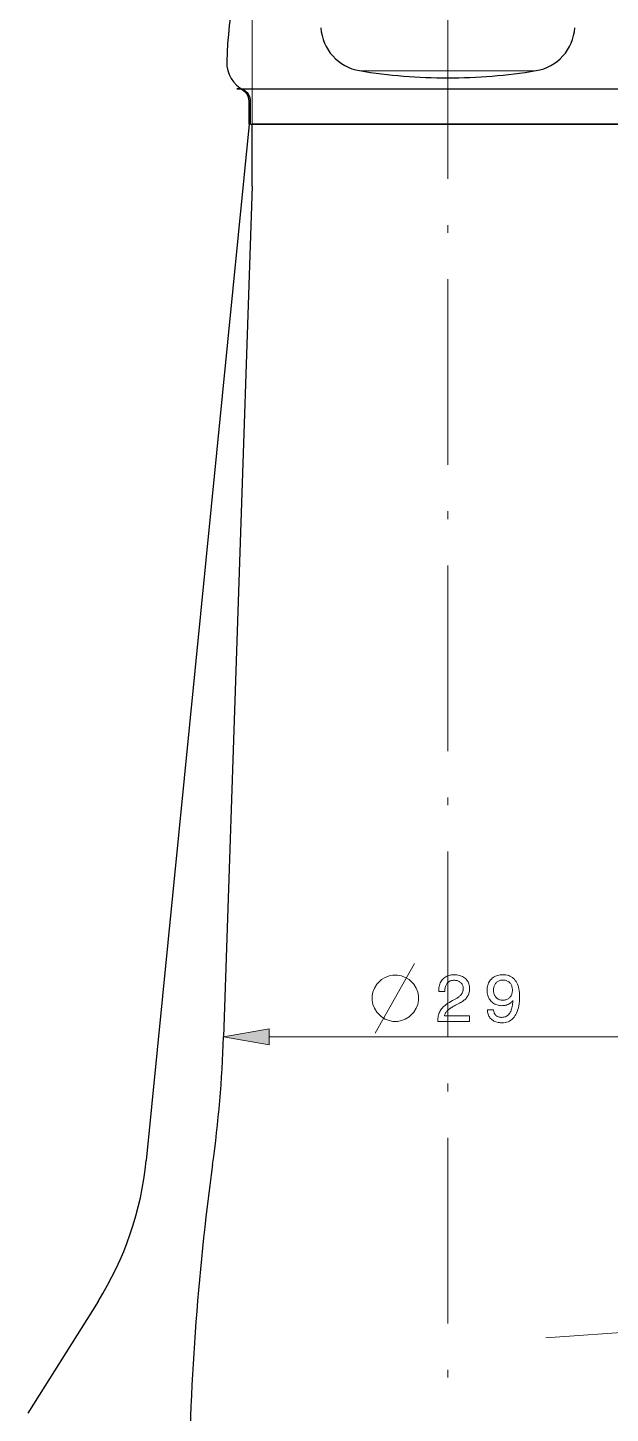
# Model space of a CAD drawing. Extents: x 0 to 297, y 0 to 546.
# Drawn here: x 131.2 to 168.8, y 280.6 to 370.2 of the extents above; entities that cross this region are included whole.
import ezdxf

# ---------------------------------------------------------------- set-up
doc = ezdxf.new("R2010")
doc.units = 0
doc.linetypes.add('DASHDOT', pattern=[18.5, 12, -3, 0.5, -3])

msp = doc.modelspace()

# ---------------------------------------------------------------- linework, layer by layer
at = {"color": 7, "lineweight": 13}
for p, q in [((145.687, 363.97), (145.687, 398.211)), ((146.791, 304.97), (169.882, 304.97))]:
    msp.add_line(p, q, dxfattribs=at)
at = {"color": 7, "linetype": 'DASHDOT', "lineweight": 13}
msp.add_line((158.337, 390.949), (158.337, 107.784), dxfattribs=at)
at = {"color": 7, "lineweight": 13, "ltscale": 0.267702}
msp.add_line((163.342, 367.437), (152.634, 367.437), dxfattribs=at)
at = {"color": 7, "lineweight": 13, "ltscale": 0.017454}
msp.add_line((164.04, 367.437), (163.342, 367.437), dxfattribs=at)
at = {"color": 7, "lineweight": 30}
for p, q in [((144.687, 366.27), (171.987, 366.27)), ((145.487, 363.97), (138.837, 296.97)), ((145.587, 363.97), (171.087, 363.97)), ((170.987, 363.97), (145.687, 363.97)), ((145.687, 359.97), (143.837, 304.97))]:
    msp.add_line(p, q, dxfattribs=at)
at = {"color": 7, "lineweight": 30, "ltscale": 0.0375}
msp.add_line((145.487, 363.97), (145.487, 365.47), dxfattribs=at)
at = {"color": 7, "lineweight": 30, "ltscale": 0.037363}
msp.add_line((145.587, 363.97), (145.587, 365.464), dxfattribs=at)
at = {"color": 7, "lineweight": 30, "ltscale": 0.1}
msp.add_line((145.687, 359.97), (145.687, 363.97), dxfattribs=at)
at = {"color": 7, "lineweight": 30, "ltscale": 0.213539}
msp.add_line((135.718, 287.867), (131.172, 280.635), dxfattribs=at)
at = {"color": 7, "lineweight": 13, "ltscale": 0.25}
msp.add_line((164.676, 285.505), (174.649, 286.235), dxfattribs=at)
at = {"color": 7, "lineweight": 13}
msp.add_lwpolyline([(153.637, 305.22), (155.337, 308.22), (156.187, 309.72)], dxfattribs=at)
for points in [[(155.087, 308.97), (154.787, 308.97), (154.537, 308.92), (154.287, 308.82), (154.037, 308.67), (153.737, 308.37), (153.587, 308.12), (153.487, 307.87), (153.437, 307.62), (153.437, 307.32), (153.487, 307.07), (153.587, 306.82), (153.737, 306.57), (154.037, 306.27), (154.287, 306.12), (154.537, 306.02), (154.787, 305.97), (155.087, 305.97), (155.337, 306.02), (155.587, 306.12), (155.837, 306.27), (156.137, 306.57), (156.287, 306.82), (156.387, 307.07), (156.437, 307.32), (156.437, 307.62), (156.387, 307.87), (156.287, 308.12), (156.137, 308.37), (155.837, 308.67), (155.587, 308.82), (155.337, 308.92)], [(157.684, 305.97), (157.684, 305.982), (157.686, 306.07), (157.692, 306.154), (157.703, 306.236), (157.717, 306.315), (157.736, 306.39), (157.758, 306.463), (157.785, 306.533), (157.816, 306.6), (157.851, 306.664), (157.891, 306.725), (157.935, 306.785), (157.987, 306.845), (158.045, 306.904), (158.109, 306.963), (158.181, 307.022), (158.258, 307.081), (158.343, 307.14), (158.434, 307.199), (158.532, 307.258), (158.637, 307.317), (158.892, 307.456), (158.937, 307.481), (158.979, 307.507), (159.019, 307.533), (159.056, 307.56), (159.091, 307.588), (159.123, 307.616), (159.153, 307.645), (159.18, 307.674), (159.205, 307.705), (159.227, 307.735), (159.247, 307.767), (159.265, 307.799), (159.281, 307.833), (159.295, 307.868), (159.306, 307.904), (159.316, 307.941), (159.323, 307.979), (159.328, 308.018), (159.332, 308.058), (159.333, 308.099), (159.331, 308.146), (159.326, 308.191), (159.318, 308.234), (159.307, 308.275), (159.292, 308.314), (159.274, 308.352), (159.253, 308.387), (159.228, 308.421), (159.2, 308.453), (159.169, 308.484), (159.135, 308.511), (159.1, 308.536), (159.061, 308.558), (159.021, 308.577), (158.978, 308.594), (158.933, 308.607), (158.886, 308.617), (158.837, 308.624), (158.786, 308.629), (158.732, 308.63), (158.679, 308.628), (158.628, 308.623), (158.579, 308.613), (158.533, 308.6), (158.489, 308.584), (158.447, 308.563), (158.407, 308.539), (158.37, 308.511), (158.335, 308.48), (158.303, 308.445), (158.273, 308.406), (158.246, 308.365), (158.223, 308.321), (158.202, 308.274), (158.185, 308.224), (158.171, 308.172), (158.16, 308.117), (158.152, 308.059), (158.147, 307.998), (158.146, 307.934), (158.146, 307.899), (157.754, 307.899), (157.754, 307.96), (157.756, 308.053), (157.764, 308.142), (157.778, 308.227), (157.797, 308.308), (157.821, 308.385), (157.851, 308.458), (157.886, 308.527), (157.926, 308.593), (157.972, 308.654), (158.023, 308.711), (158.079, 308.764), (158.139, 308.811), (158.203, 308.853), (158.27, 308.889), (158.341, 308.919), (158.416, 308.944), (158.495, 308.964), (158.578, 308.977), (158.665, 308.986), (158.755, 308.989), (158.842, 308.986), (158.925, 308.979), (159.005, 308.966), (159.082, 308.949), (159.155, 308.927), (159.225, 308.9), (159.292, 308.868), (159.355, 308.831), (159.414, 308.789), (159.471, 308.742), (159.523, 308.691), (159.569, 308.637), (159.61, 308.58), (159.645, 308.52), (159.676, 308.457), (159.7, 308.391), (159.719, 308.321), (159.733, 308.249), (159.741, 308.173), (159.744, 308.095), (159.742, 308.033), (159.737, 307.974), (159.729, 307.916), (159.718, 307.859), (159.704, 307.804), (159.686, 307.75), (159.665, 307.699), (159.641, 307.648), (159.614, 307.599), (159.584, 307.552), (159.55, 307.506), (159.513, 307.461), (159.472, 307.418), (159.428, 307.375), (159.381, 307.334), (159.331, 307.295), (159.277, 307.256), (159.219, 307.219), (159.159, 307.183), (159.094, 307.148), (158.841, 307.02), (158.771, 306.982), (158.705, 306.946), (158.643, 306.91), (158.586, 306.875), (158.532, 306.841), (158.482, 306.807), (158.436, 306.774), (158.395, 306.742), (158.357, 306.711), (158.324, 306.68), (158.294, 306.649), (158.265, 306.618), (158.239, 306.586), (158.215, 306.553), (158.193, 306.519), (158.174, 306.485), (158.156, 306.45), (158.141, 306.414), (158.127, 306.378), (158.116, 306.341), (159.744, 306.341), (159.744, 305.97)], [(160.899, 306.712), (161.295, 306.712), (161.299, 306.668), (161.305, 306.625), (161.314, 306.585), (161.325, 306.547), (161.339, 306.511), (161.356, 306.477), (161.375, 306.444), (161.397, 306.414), (161.421, 306.386), (161.448, 306.36), (161.478, 306.336), (161.509, 306.314), (161.543, 306.295), (161.578, 306.279), (161.616, 306.265), (161.656, 306.253), (161.698, 306.245), (161.741, 306.238), (161.787, 306.234), (161.835, 306.233), (161.899, 306.236), (161.961, 306.244), (162.019, 306.257), (162.074, 306.276), (162.126, 306.3), (162.174, 306.33), (162.22, 306.365), (162.263, 306.405), (162.302, 306.451), (162.339, 306.502), (162.373, 306.559), (162.403, 306.621), (162.431, 306.689), (162.456, 306.762), (162.478, 306.841), (162.497, 306.926), (162.513, 307.016), (162.526, 307.112), (162.536, 307.214), (162.544, 307.321), (162.518, 307.289), (162.491, 307.258), (162.463, 307.229), (162.434, 307.202), (162.403, 307.177), (162.372, 307.152), (162.34, 307.13), (162.306, 307.109), (162.271, 307.09), (162.236, 307.072), (162.199, 307.056), (162.161, 307.042), (162.123, 307.029), (162.084, 307.018), (162.044, 307.009), (162.003, 307.001), (161.961, 306.995), (161.919, 306.991), (161.875, 306.989), (161.831, 306.988), (161.747, 306.991), (161.667, 306.999), (161.59, 307.012), (161.516, 307.032), (161.445, 307.056), (161.378, 307.086), (161.313, 307.122), (161.252, 307.163), (161.194, 307.209), (161.139, 307.261), (161.089, 307.317), (161.044, 307.377), (161.004, 307.44), (160.969, 307.507), (160.94, 307.577), (160.916, 307.651), (160.898, 307.728), (160.884, 307.809), (160.876, 307.893), (160.874, 307.981), (160.877, 308.069), (160.885, 308.154), (160.899, 308.235), (160.919, 308.313), (160.944, 308.387), (160.975, 308.459), (161.012, 308.526), (161.054, 308.591), (161.102, 308.652), (161.155, 308.709), (161.213, 308.762), (161.275, 308.81), (161.34, 308.852), (161.408, 308.888), (161.48, 308.919), (161.556, 308.944), (161.634, 308.963), (161.717, 308.977), (161.803, 308.986), (161.892, 308.989), (161.995, 308.985), (162.092, 308.974), (162.185, 308.956), (162.273, 308.93), (162.356, 308.897), (162.434, 308.857), (162.507, 308.81), (162.575, 308.755), (162.638, 308.693), (162.696, 308.624), (162.749, 308.548), (162.797, 308.465), (162.839, 308.376), (162.875, 308.28), (162.906, 308.178), (162.931, 308.07), (162.951, 307.955), (162.965, 307.834), (162.973, 307.706), (162.976, 307.572), (162.973, 307.413), (162.964, 307.262), (162.949, 307.118), (162.928, 306.982), (162.901, 306.853), (162.869, 306.732), (162.83, 306.618), (162.785, 306.512), (162.735, 306.413), (162.678, 306.322), (162.616, 306.238), (162.549, 306.164), (162.477, 306.098), (162.4, 306.041), (162.318, 305.993), (162.231, 305.953), (162.138, 305.923), (162.041, 305.901), (161.938, 305.888), (161.831, 305.883), (161.747, 305.885), (161.667, 305.892), (161.591, 305.903), (161.518, 305.919), (161.448, 305.94), (161.382, 305.964), (161.319, 305.994), (161.26, 306.028), (161.204, 306.066), (161.152, 306.109), (161.104, 306.155), (161.061, 306.205), (161.023, 306.258), (160.99, 306.313), (160.962, 306.372), (160.94, 306.434), (160.922, 306.499), (160.909, 306.567), (160.902, 306.638)], [(161.291, 307.985), (161.293, 307.928), (161.298, 307.873), (161.306, 307.821), (161.317, 307.771), (161.332, 307.723), (161.349, 307.678), (161.37, 307.635), (161.394, 307.594), (161.422, 307.556), (161.452, 307.52), (161.486, 307.487), (161.521, 307.458), (161.559, 307.431), (161.598, 307.409), (161.64, 307.39), (161.684, 307.374), (161.729, 307.362), (161.777, 307.353), (161.827, 307.348), (161.879, 307.346), (161.937, 307.348), (161.992, 307.353), (162.045, 307.362), (162.095, 307.374), (162.143, 307.389), (162.188, 307.408), (162.23, 307.43), (162.27, 307.456), (162.307, 307.485), (162.342, 307.518), (162.374, 307.554), (162.402, 307.592), (162.428, 307.633), (162.449, 307.676), (162.468, 307.722), (162.483, 307.77), (162.495, 307.821), (162.503, 307.875), (162.508, 307.931), (162.51, 307.989), (162.508, 308.048), (162.503, 308.105), (162.495, 308.159), (162.483, 308.211), (162.468, 308.26), (162.449, 308.307), (162.428, 308.351), (162.402, 308.393), (162.374, 308.432), (162.342, 308.469), (162.307, 308.503), (162.271, 308.533), (162.231, 308.56), (162.19, 308.583), (162.146, 308.603), (162.1, 308.619), (162.051, 308.631), (162, 308.64), (161.947, 308.645), (161.892, 308.647), (161.839, 308.645), (161.788, 308.64), (161.74, 308.631), (161.693, 308.618), (161.648, 308.601), (161.606, 308.581), (161.565, 308.558), (161.527, 308.53), (161.491, 308.499), (161.457, 308.465), (161.425, 308.427), (161.397, 308.387), (161.372, 308.345), (161.351, 308.3), (161.333, 308.254), (161.318, 308.204), (161.306, 308.153), (161.298, 308.099), (161.293, 308.043)], [(146.791, 305.491), (143.837, 304.97), (146.791, 304.449)]]:
    msp.add_lwpolyline(points, close=True, dxfattribs=at)
at = {"color": 7, "lineweight": 30}
for centre, radius, start, end in [((169.029, 367.361), 25, 157.10796, 178.48387), ((153.123, 370.397), 3, 183.50008, 260.622), ((163.551, 370.397), 3, 279.378, 356.49991), ((146.037, 367.97), 2, 178.48396, 243.4852), ((158.336, 401.964), 34.994, 260.62151, 270.00093), ((158.337, 401.964), 34.994, 269.99908, 279.37849), ((144.687, 365.47), 0.8, 359.99999, 90), ((144.787, 365.464), 0.8, 0.00008, 63.48515), ((63.882, 307.659), 80, 352.14066, 358.0735), ((117.939, 299.044), 21, 327.84267, 354.33155), ((306.114, 274.222), 164.529, 172.14067, 179.73957)]:
    msp.add_arc(centre, radius, start, end, dxfattribs=at)
at = {"color": 7, "lineweight": 13}
msp.add_solid([(146.791, 305.491), (143.837, 304.97), (146.791, 305.491), (146.791, 304.449)], dxfattribs=at)

doc.saveas('drawing.dxf')
